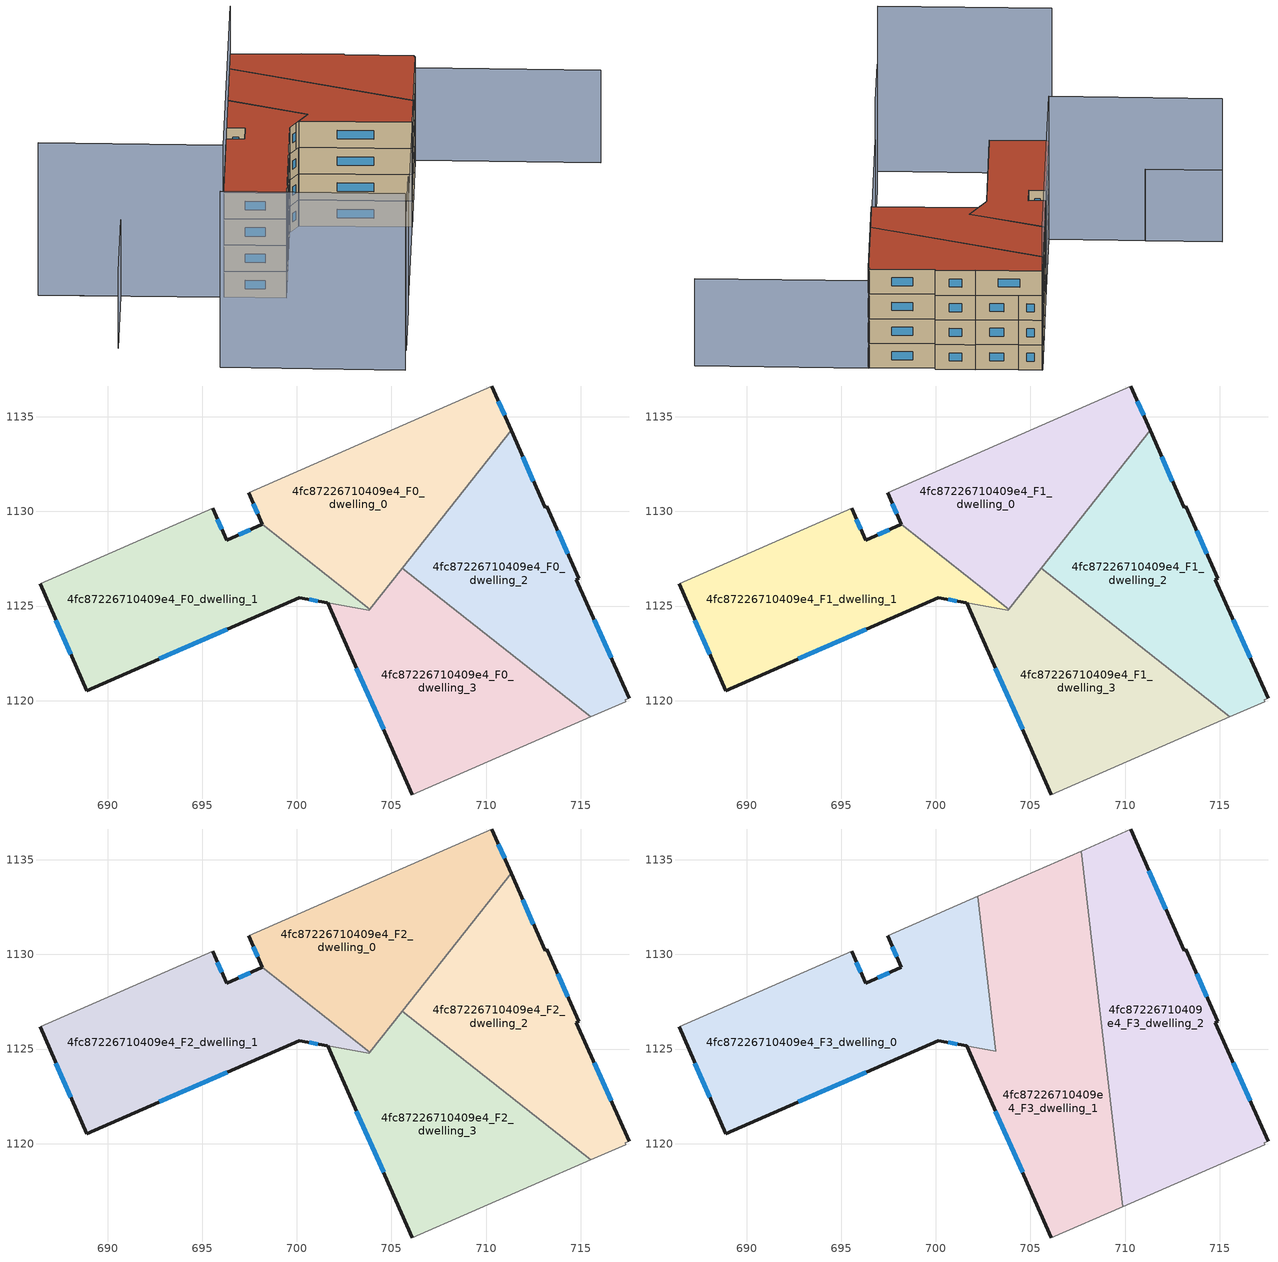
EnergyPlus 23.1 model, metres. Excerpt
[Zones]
4fc87226710409e4_F0_dwelling_0
 floor ground (EU_floor_Construction): 710.3,1136.6 711.32,1134.29 703.85,1124.83 698.18,1129.31 697.45,1130.99 z0
 wall outside (EU_wall_Construction): 697.45,1130.99 698.18,1129.31 / 711.32,1134.29 710.3,1136.6 z0:3
 wall adiabatic (EU_wall_Construction): 710.3,1136.6 697.45,1130.99 z0:3
 wall to 4fc87226710409e4_F0_dwelling_1 (EU_wall_Construction): 698.18,1129.31 703.85,1124.83 z0:3
 wall to 4fc87226710409e4_F0_dwelling_2 (EU_wall_Construction): 705.57,1127.01 711.32,1134.29 z0:3
 wall to 4fc87226710409e4_F0_dwelling_3 (EU_wall_Construction): 703.85,1124.83 705.57,1127.01 z0:3
 window (EU_Window_Construction): 697.7,1130.42 697.93,1129.88 / 710.97,1135.07 710.65,1135.81 z1.02:1.98
4fc87226710409e4_F0_dwelling_1
 floor ground (EU_floor_Construction): 703.85,1124.83 703.8,1124.77 700.14,1125.44 688.9,1120.53 686.43,1126.17 695.56,1130.15 696.29,1128.48 698.18,1129.31 z0
 wall outside (EU_wall_Construction): 686.43,1126.17 688.9,1120.53 700.14,1125.44 701.62,1125.17 / 698.18,1129.31 696.29,1128.48 695.56,1130.15 z0:3
 wall adiabatic (EU_wall_Construction): 695.56,1130.15 686.43,1126.17 z0:3
 wall to 4fc87226710409e4_F0_dwelling_3 (EU_wall_Construction): 701.62,1125.17 703.8,1124.77 703.85,1124.83 z0:3
 window (EU_Window_Construction): 700.64,1125.35 701.11,1125.26 / 692.72,1122.2 696.31,1123.77 / 687.27,1124.25 688.06,1122.45 / 696.04,1129.05 695.81,1129.58 / 697.54,1129.03 696.93,1128.76 z1.02:1.98
4fc87226710409e4_F0_dwelling_2
 floor ground (EU_floor_Construction): 713.21,1130.26 714.89,1126.46 714.76,1126.4 717.55,1120.13 717.35,1120.05 717.38,1119.94 715.53,1119.14 705.57,1127.01 711.32,1134.29 713.11,1130.2 z0
 wall outside (EU_wall_Construction): 717.55,1120.13 714.76,1126.4 714.89,1126.46 713.21,1130.26 713.11,1130.2 711.32,1134.29 z0:3
 wall adiabatic (EU_wall_Construction): 715.53,1119.14 717.38,1119.94 717.35,1120.05 717.55,1120.13 z0:3
 wall to 4fc87226710409e4_F0_dwelling_3 (EU_wall_Construction): 705.57,1127.01 715.53,1119.14 z0:3
 window (EU_Window_Construction): 716.6,1122.26 715.71,1124.26 / 712.5,1131.59 711.93,1132.9 / 714.32,1127.75 713.78,1128.97 z1.02:1.98
4fc87226710409e4_F0_dwelling_3
 floor ground (EU_floor_Construction): 715.53,1119.14 706.11,1115.04 701.62,1125.17 703.8,1124.77 705.57,1127.01 z0
 wall outside (EU_wall_Construction): 701.62,1125.17 706.11,1115.04 z0:3
 wall adiabatic (EU_wall_Construction): 706.11,1115.04 715.53,1119.14 z0:3
 window (EU_Window_Construction): 703.15,1121.72 704.58,1118.49 z1.02:1.98
4fc87226710409e4_F1_dwelling_0
 floor to 4fc87226710409e4_F0_dwelling_0 (EU_floor_Construction): 710.3,1136.6 711.32,1134.29 703.85,1124.83 703.84,1124.84 z3; 710.3,1136.6 703.84,1124.84 698.18,1129.31 697.45,1130.99 z3
 wall outside (EU_wall_Construction): 697.45,1130.99 698.18,1129.31 / 711.32,1134.29 710.3,1136.6 z3:6
 wall adiabatic (EU_wall_Construction): 710.3,1136.6 697.45,1130.99 z3:6
 wall to 4fc87226710409e4_F1_dwelling_1 (EU_wall_Construction): 698.18,1129.31 703.85,1124.83 z3:6
 wall to 4fc87226710409e4_F1_dwelling_2 (EU_wall_Construction): 705.57,1127.01 711.32,1134.29 z3:6
 wall to 4fc87226710409e4_F1_dwelling_3 (EU_wall_Construction): 703.85,1124.83 705.57,1127.01 z3:6
 window (EU_Window_Construction): 697.7,1130.42 697.93,1129.88 / 710.97,1135.07 710.65,1135.81 z4.02:4.98
4fc87226710409e4_F1_dwelling_1
 floor to 4fc87226710409e4_F0_dwelling_1 (EU_floor_Construction): 703.85,1124.83 703.8,1124.77 700.14,1125.44 688.9,1120.53 686.43,1126.17 695.56,1130.15 696.29,1128.48 698.18,1129.31 z3
 wall outside (EU_wall_Construction): 686.43,1126.17 688.9,1120.53 700.14,1125.44 701.62,1125.17 / 698.18,1129.31 696.29,1128.48 695.56,1130.15 z3:6
 wall adiabatic (EU_wall_Construction): 695.56,1130.15 686.43,1126.17 z3:6
 wall to 4fc87226710409e4_F1_dwelling_3 (EU_wall_Construction): 701.62,1125.17 703.8,1124.77 703.85,1124.83 z3:6
 window (EU_Window_Construction): 700.64,1125.35 701.11,1125.26 / 692.72,1122.2 696.31,1123.77 / 687.27,1124.25 688.06,1122.45 / 696.04,1129.05 695.81,1129.58 / 697.54,1129.03 696.93,1128.76 z4.02:4.98
4fc87226710409e4_F1_dwelling_2
 floor to 4fc87226710409e4_F0_dwelling_2 (EU_floor_Construction): 713.21,1130.26 714.89,1126.46 714.76,1126.4 717.55,1120.13 717.35,1120.05 717.38,1119.94 715.53,1119.14 705.57,1127.01 711.32,1134.29 713.11,1130.2 z3
 wall outside (EU_wall_Construction): 717.55,1120.13 714.76,1126.4 714.89,1126.46 713.21,1130.26 713.11,1130.2 711.32,1134.29 z3:6
 wall adiabatic (EU_wall_Construction): 715.53,1119.14 717.38,1119.94 717.35,1120.05 717.55,1120.13 z3:6
 wall to 4fc87226710409e4_F1_dwelling_3 (EU_wall_Construction): 705.57,1127.01 715.53,1119.14 z3:6
 window (EU_Window_Construction): 716.6,1122.26 715.71,1124.26 / 712.5,1131.59 711.93,1132.9 / 714.32,1127.75 713.78,1128.97 z4.02:4.98
4fc87226710409e4_F1_dwelling_3
 floor to 4fc87226710409e4_F0_dwelling_3 (EU_floor_Construction): 715.53,1119.14 706.11,1115.04 701.62,1125.17 703.8,1124.77 705.57,1127.01 z3
 wall outside (EU_wall_Construction): 701.62,1125.17 706.11,1115.04 z3:6
 wall adiabatic (EU_wall_Construction): 706.11,1115.04 715.53,1119.14 z3:6
 window (EU_Window_Construction): 703.15,1121.72 704.58,1118.49 z4.02:4.98
4fc87226710409e4_F2_dwelling_0
 floor to 4fc87226710409e4_F1_dwelling_0 (EU_floor_Construction): 710.3,1136.6 711.32,1134.29 703.85,1124.83 703.84,1124.84 z6; 710.3,1136.6 703.84,1124.84 698.18,1129.31 697.45,1130.99 z6
 wall outside (EU_wall_Construction): 697.45,1130.99 698.18,1129.31 / 711.32,1134.29 710.3,1136.6 z6:9
 wall adiabatic (EU_wall_Construction): 710.3,1136.6 697.45,1130.99 z6:9
 wall to 4fc87226710409e4_F2_dwelling_1 (EU_wall_Construction): 698.18,1129.31 703.85,1124.83 z6:9
 wall to 4fc87226710409e4_F2_dwelling_2 (EU_wall_Construction): 705.57,1127.01 711.32,1134.29 z6:9
 wall to 4fc87226710409e4_F2_dwelling_3 (EU_wall_Construction): 703.85,1124.83 705.57,1127.01 z6:9
 window (EU_Window_Construction): 697.7,1130.42 697.93,1129.88 / 710.97,1135.07 710.65,1135.81 z7.02:7.98
 ceiling adiabatic (EU_roof_Construction): 705.57,1127.01 708.27,1130.43 708.04,1132.48 704.53,1126.09 z9
4fc87226710409e4_F2_dwelling_1
 floor to 4fc87226710409e4_F1_dwelling_1 (EU_floor_Construction): 703.85,1124.83 703.8,1124.77 700.14,1125.44 688.9,1120.53 686.43,1126.17 695.56,1130.15 696.29,1128.48 698.18,1129.31 z6
 wall outside (EU_wall_Construction): 686.43,1126.17 688.9,1120.53 700.14,1125.44 701.62,1125.17 / 698.18,1129.31 696.29,1128.48 695.56,1130.15 z6:9
 wall adiabatic (EU_wall_Construction): 695.56,1130.15 686.43,1126.17 z6:9
 wall to 4fc87226710409e4_F2_dwelling_3 (EU_wall_Construction): 701.62,1125.17 703.8,1124.77 703.85,1124.83 z6:9
 window (EU_Window_Construction): 700.64,1125.35 701.11,1125.26 / 692.72,1122.2 696.31,1123.77 / 687.27,1124.25 688.06,1122.45 / 696.04,1129.05 695.81,1129.58 / 697.54,1129.03 696.93,1128.76 z7.02:7.98
 ceiling adiabatic (EU_roof_Construction): 703.45,1125.15 703.1,1125.42 703.16,1124.89 z9
4fc87226710409e4_F2_dwelling_2
 floor to 4fc87226710409e4_F1_dwelling_2 (EU_floor_Construction): 713.21,1130.26 714.89,1126.46 714.76,1126.4 717.55,1120.13 717.35,1120.05 717.38,1119.94 715.53,1119.14 705.57,1127.01 711.32,1134.29 713.11,1130.2 z6
 wall outside (EU_wall_Construction): 717.55,1120.13 714.76,1126.4 714.89,1126.46 713.21,1130.26 713.11,1130.2 711.32,1134.29 z6:9
 wall adiabatic (EU_wall_Construction): 715.53,1119.14 717.38,1119.94 717.35,1120.05 717.55,1120.13 z6:9
 wall to 4fc87226710409e4_F2_dwelling_3 (EU_wall_Construction): 705.57,1127.01 715.53,1119.14 z6:9
 window (EU_Window_Construction): 716.6,1122.26 715.71,1124.26 / 712.5,1131.59 711.93,1132.9 / 714.32,1127.75 713.78,1128.97 z7.02:7.98
4fc87226710409e4_F2_dwelling_3
 floor to 4fc87226710409e4_F1_dwelling_3 (EU_floor_Construction): 715.53,1119.14 706.11,1115.04 701.62,1125.17 703.8,1124.77 705.57,1127.01 z6
 wall outside (EU_wall_Construction): 701.62,1125.17 706.11,1115.04 z6:9
 wall adiabatic (EU_wall_Construction): 706.11,1115.04 715.53,1119.14 z6:9
 window (EU_Window_Construction): 703.15,1121.72 704.58,1118.49 z7.02:7.98
4fc87226710409e4_F3_dwelling_0
 floor to 4fc87226710409e4_F2_dwelling_0 (EU_floor_Construction): 702.22,1133.07 703.1,1125.42 698.18,1129.31 697.45,1130.99 z9
 floor to 4fc87226710409e4_F2_dwelling_1 (EU_floor_Construction): 703.1,1125.42 703.16,1124.89 700.14,1125.45 688.9,1120.53 686.43,1126.17 695.56,1130.15 696.29,1128.48 698.18,1129.31 z9
 floor adiabatic (EU_floor_Construction): 703.16,1124.89 700.13,1125.44 688.9,1120.53 700.14,1125.45 z9
 wall outside (EU_wall_Construction): 686.43,1126.17 688.9,1120.53 700.13,1125.44 / 697.45,1130.99 698.18,1129.31 696.29,1128.48 695.56,1130.15 z9:12
 wall adiabatic (EU_wall_Construction): 695.56,1130.15 686.43,1126.17 / 702.22,1133.07 697.45,1130.99 z9:12
 wall to 4fc87226710409e4_F3_dwelling_1 (EU_wall_Construction): 700.14,1125.44 703.16,1124.89 702.22,1133.07 z9:12
 window (EU_Window_Construction): 692.72,1122.2 696.31,1123.77 / 687.27,1124.25 688.06,1122.45 / 696.04,1129.05 695.81,1129.58 / 697.54,1129.03 696.93,1128.76 / 697.7,1130.42 697.93,1129.88 z10.02:10.98
 roof outside (EU_roof_Construction): 703.16,1124.89 702.22,1133.07 697.45,1130.99 698.18,1129.31 696.29,1128.48 695.56,1130.15 686.43,1126.17 688.9,1120.53 700.14,1125.45 z12
4fc87226710409e4_F3_dwelling_1
 floor to 4fc87226710409e4_F2_dwelling_0 (EU_floor_Construction): 707.69,1135.46 708,1132.82 703.36,1125.22 703.1,1125.42 702.22,1133.07 z9; 705.57,1127.01 703.85,1124.83 703.84,1124.84 704.53,1126.09 z9; 708,1132.82 708.04,1132.48 704.53,1126.09 703.45,1125.15 703.36,1125.22 z9; 704.53,1126.09 703.84,1124.84 703.45,1125.15 z9
 floor adiabatic (EU_floor_Construction): 703.36,1125.22 703.19,1124.93 703.16,1124.94 703.1,1125.42 z9; 703.45,1125.15 703.21,1124.93 703.19,1124.93 703.36,1125.22 z9; 708.04,1132.48 708.27,1130.43 705.57,1127.01 704.53,1126.09 z9
 floor to 4fc87226710409e4_F2_dwelling_3 (EU_floor_Construction): 708.98,1124.31 709.86,1116.67 706.11,1115.04 701.62,1125.17 703.8,1124.77 705.57,1127.01 z9
 floor to 4fc87226710409e4_F2_dwelling_2 (EU_floor_Construction): 708.27,1130.43 708.98,1124.31 705.57,1127.01 z9
 floor to 4fc87226710409e4_F2_dwelling_1 (EU_floor_Construction): 703.85,1124.83 703.8,1124.77 701.62,1125.17 701.67,1125.16 703.16,1124.89 703.21,1124.93 z9; 703.85,1124.83 703.21,1124.93 703.45,1125.15 z9
 wall outside (EU_wall_Construction): 700.14,1125.44 701.62,1125.17 706.11,1115.04 z9:12
 wall adiabatic (EU_wall_Construction): 707.69,1135.46 702.22,1133.07 / 706.11,1115.04 709.86,1116.67 z9:12
 wall to 4fc87226710409e4_F3_dwelling_2 (EU_wall_Construction): 709.86,1116.67 707.69,1135.46 z9:12
 window (EU_Window_Construction): 703.15,1121.72 704.58,1118.49 / 700.64,1125.35 701.12,1125.26 z10.02:10.98
 roof outside (EU_roof_Construction): 709.86,1116.67 707.69,1135.46 702.22,1133.07 703.16,1124.89 701.11,1125.26 701.62,1125.17 706.11,1115.04 z12
4fc87226710409e4_F3_dwelling_2
 floor to 4fc87226710409e4_F2_dwelling_0 (EU_floor_Construction): 710.3,1136.6 708.04,1132.48 707.69,1135.46 z9; 710.3,1136.6 711.32,1134.29 708.27,1130.43 708.04,1132.48 z9
 floor to 4fc87226710409e4_F2_dwelling_2 (EU_floor_Construction): 713.21,1130.26 714.89,1126.46 714.76,1126.4 717.55,1120.13 717.35,1120.05 715.53,1119.14 708.98,1124.31 708.27,1130.43 711.32,1134.29 713.11,1130.2 z9; 717.35,1120.05 717.38,1119.94 715.53,1119.14 z9
 floor to 4fc87226710409e4_F2_dwelling_3 (EU_floor_Construction): 715.53,1119.14 709.86,1116.67 708.98,1124.31 z9
 wall outside (EU_wall_Construction): 717.55,1120.13 714.76,1126.4 714.89,1126.46 713.21,1130.26 713.11,1130.2 710.3,1136.6 z9:12
 wall adiabatic (EU_wall_Construction): 709.86,1116.67 717.38,1119.94 717.35,1120.05 717.55,1120.13 / 710.3,1136.6 707.69,1135.46 z9:12
 window (EU_Window_Construction): 716.6,1122.26 715.71,1124.26 / 712.16,1132.38 711.26,1134.42 / 714.32,1127.75 713.78,1128.97 z10.02:10.98
 roof outside (EU_roof_Construction): 717.38,1119.94 717.35,1120.05 717.55,1120.13 714.76,1126.4 714.89,1126.46 713.21,1130.26 713.11,1130.2 710.3,1136.6 707.69,1135.46 709.86,1116.67 z12
shading: 684.98,1105.84 691.77,1108.79 z0:15.3; 691.76,1108.81 717.62,1120.06 / 717.62,1120.06 724.84,1103.49 z0:10.6; 674.38,1120.9 681.55,1104.33 z0:20.1; 679.2,1142.72 682.41,1135.35 / 682.41,1135.35 673.47,1131.45 z0:8.7; 710.35,1136.6 686.4,1126.17 / 686.4,1126.17 679.19,1142.72 z0:17.4
[Building]
EU S2 Campaign: North Axis=0; Terrain=City; Solar Distribution=FullExterior
[Site:Location]
Vienna: Latitude=48; Longitude=16.5; Time Zone=1; Elevation=183
[SizingPeriod:WeatherFileDays]
AnnualSizingPeriod: Begin Month=1; Begin Day of Month=1; End Month=12; End Day of Month=31; Day of Week for Start Day=Monday; Use Weather File Daylight Saving Period=No; Use Weather File Rain and Snow Indicators=No
[MATERIAL]
EU_InternalMass_Material: Roughness=MediumRough; Thickness=0.1; Conductivity=1; Density=1800; Specific Heat=900; Thermal Absorptance=0.9; Solar Absorptance=0.7; Visible Absorptance=0.7
[MATERIAL:NOMASS] Roughness=MediumRough; Thermal Absorptance=0.9; Solar Absorptance=0.7; Visible Absorptance=0.7
Name | Thermal Resistance
EU_wall_NoMass | 0.942466
EU_roof_NoMass | 0.551687
EU_floor_NoMass | 0.66527
[WINDOWMATERIAL:SIMPLEGLAZINGSYSTEM]
EU_Window_SimpleGlazing: UFactor=2.03367; Solar Heat Gain Coefficient=0.65; Visible Transmittance=0.65
[CONSTRUCTION]
EU_wall_Construction: EU_wall_NoMass
EU_roof_Construction: EU_roof_NoMass
EU_floor_Construction: EU_floor_NoMass
EU_Window_Construction: EU_Window_SimpleGlazing
EU_InternalMass_Construction: EU_InternalMass_Material
[ZONE] Type=1; Multiplier=1; Ceiling Height=autocalculate; Floor Area=autocalculate; Part of Total Floor Area=Yes
Name | Volume
4fc87226710409e4_F0_dwelling_0; 4fc87226710409e4_F1_dwelling_0; 4fc87226710409e4_F2_dwelling_0 | 222.146
4fc87226710409e4_F3_dwelling_0 | 297.228
4fc87226710409e4_F0_dwelling_1 | 232.3125
4fc87226710409e4_F1_dwelling_1; 4fc87226710409e4_F2_dwelling_1 | 232.31
4fc87226710409e4_F3_dwelling_1 | 316.81
4fc87226710409e4_F0_dwelling_2; 4fc87226710409e4_F1_dwelling_2; 4fc87226710409e4_F2_dwelling_2 | 230.245
4fc87226710409e4_F3_dwelling_2 | 306.929
4fc87226710409e4_F0_dwelling_3; 4fc87226710409e4_F1_dwelling_3; 4fc87226710409e4_F2_dwelling_3 | 236.323
[INTERNALMASS] Construction=EU_InternalMass_Construction
Name | Zone or ZoneList | Surface Area
4fc87226710409e4_F0_dwelling_0_EU_InternalMass | 4fc87226710409e4_F0_dwelling_0 | 74.0484
4fc87226710409e4_F0_dwelling_1_EU_InternalMass | 4fc87226710409e4_F0_dwelling_1 | 77.437
4fc87226710409e4_F0_dwelling_2_EU_InternalMass | 4fc87226710409e4_F0_dwelling_2 | 76.749
4fc87226710409e4_F0_dwelling_3_EU_InternalMass | 4fc87226710409e4_F0_dwelling_3 | 78.7731
4fc87226710409e4_F1_dwelling_0_EU_InternalMass | 4fc87226710409e4_F1_dwelling_0 | 74.0484
4fc87226710409e4_F1_dwelling_1_EU_InternalMass | 4fc87226710409e4_F1_dwelling_1 | 77.437
4fc87226710409e4_F1_dwelling_2_EU_InternalMass | 4fc87226710409e4_F1_dwelling_2 | 76.749
4fc87226710409e4_F1_dwelling_3_EU_InternalMass | 4fc87226710409e4_F1_dwelling_3 | 78.7731
4fc87226710409e4_F2_dwelling_0_EU_InternalMass | 4fc87226710409e4_F2_dwelling_0 | 74.0484
4fc87226710409e4_F2_dwelling_1_EU_InternalMass | 4fc87226710409e4_F2_dwelling_1 | 77.437
4fc87226710409e4_F2_dwelling_2_EU_InternalMass | 4fc87226710409e4_F2_dwelling_2 | 76.749
4fc87226710409e4_F2_dwelling_3_EU_InternalMass | 4fc87226710409e4_F2_dwelling_3 | 78.7731
4fc87226710409e4_F3_dwelling_0_EU_InternalMass | 4fc87226710409e4_F3_dwelling_0 | 99.0567
4fc87226710409e4_F3_dwelling_1_EU_InternalMass | 4fc87226710409e4_F3_dwelling_1 | 105.619
4fc87226710409e4_F3_dwelling_2_EU_InternalMass | 4fc87226710409e4_F3_dwelling_2 | 102.333
[OTHEREQUIPMENT] Fuel Type=Electricity; Design Level Calculation Method=Watts/Area; Power per Zone Floor Area=1; Fraction Latent=0; Fraction Radiant=0; Fraction Lost=0; Carbon Dioxide Generation Rate=0; EndUse Subcategory=EU_Step8_InternalGains
Name | Zone or ZoneList or Space or SpaceList | Schedule
EU_Step8_InternalGain_4fc87226710409e4_F0_dwelling_0_f000 | 4fc87226710409e4_F0_dwelling_0 | EU_Step8_GainSchedule_4fc87226710409e4_F0_dwelling_0_f000
EU_Step8_InternalGain_4fc87226710409e4_F0_dwelling_1_f000 | 4fc87226710409e4_F0_dwelling_1 | EU_Step8_GainSchedule_4fc87226710409e4_F0_dwelling_1_f000
EU_Step8_InternalGain_4fc87226710409e4_F0_dwelling_2_f000 | 4fc87226710409e4_F0_dwelling_2 | EU_Step8_GainSchedule_4fc87226710409e4_F0_dwelling_2_f000
EU_Step8_InternalGain_4fc87226710409e4_F0_dwelling_3_f000 | 4fc87226710409e4_F0_dwelling_3 | EU_Step8_GainSchedule_4fc87226710409e4_F0_dwelling_3_f000
EU_Step8_InternalGain_4fc87226710409e4_F1_dwelling_0_f000 | 4fc87226710409e4_F1_dwelling_0 | EU_Step8_GainSchedule_4fc87226710409e4_F1_dwelling_0_f000
EU_Step8_InternalGain_4fc87226710409e4_F1_dwelling_1_f000 | 4fc87226710409e4_F1_dwelling_1 | EU_Step8_GainSchedule_4fc87226710409e4_F1_dwelling_1_f000
EU_Step8_InternalGain_4fc87226710409e4_F1_dwelling_2_f000 | 4fc87226710409e4_F1_dwelling_2 | EU_Step8_GainSchedule_4fc87226710409e4_F1_dwelling_2_f000
EU_Step8_InternalGain_4fc87226710409e4_F1_dwelling_3_f000 | 4fc87226710409e4_F1_dwelling_3 | EU_Step8_GainSchedule_4fc87226710409e4_F1_dwelling_3_f000
EU_Step8_InternalGain_4fc87226710409e4_F2_dwelling_0_f000 | 4fc87226710409e4_F2_dwelling_0 | EU_Step8_GainSchedule_4fc87226710409e4_F2_dwelling_0_f000
EU_Step8_InternalGain_4fc87226710409e4_F2_dwelling_1_f000 | 4fc87226710409e4_F2_dwelling_1 | EU_Step8_GainSchedule_4fc87226710409e4_F2_dwelling_1_f000
EU_Step8_InternalGain_4fc87226710409e4_F2_dwelling_2_f000 | 4fc87226710409e4_F2_dwelling_2 | EU_Step8_GainSchedule_4fc87226710409e4_F2_dwelling_2_f000
EU_Step8_InternalGain_4fc87226710409e4_F2_dwelling_3_f000 | 4fc87226710409e4_F2_dwelling_3 | EU_Step8_GainSchedule_4fc87226710409e4_F2_dwelling_3_f000
EU_Step8_InternalGain_4fc87226710409e4_F3_dwelling_0_f000 | 4fc87226710409e4_F3_dwelling_0 | EU_Step8_GainSchedule_4fc87226710409e4_F3_dwelling_0_f000
EU_Step8_InternalGain_4fc87226710409e4_F3_dwelling_1_f000 | 4fc87226710409e4_F3_dwelling_1 | EU_Step8_GainSchedule_4fc87226710409e4_F3_dwelling_1_f000
EU_Step8_InternalGain_4fc87226710409e4_F3_dwelling_2_f000 | 4fc87226710409e4_F3_dwelling_2 | EU_Step8_GainSchedule_4fc87226710409e4_F3_dwelling_2_f000
[ZONEVENTILATION:DESIGNFLOWRATE] Schedule=EU_AlwaysOn; Design Flow Rate Calculation Method=AirChanges/Hour; Air Changes per Hour=0.530523; Ventilation Type=Natural; Fan Pressure Rise=0; Fan Total Efficiency=1; Constant Term Coefficient=1; Temperature Term Coefficient=0; Velocity Term Coefficient=0; Velocity Squared Term Coefficient=0; Minimum Indoor Temperature=-100; Maximum Indoor Temperature=100; Delta Temperature=-100; Minimum Outdoor Temperature=-100; Maximum Outdoor Temperature=100; Maximum Wind Speed=40
Name | Zone or ZoneList or Space or SpaceList
EU_ConstantAir_4fc87226710409e4_F0_dwelling_0 | 4fc87226710409e4_F0_dwelling_0
EU_ConstantAir_4fc87226710409e4_F0_dwelling_1 | 4fc87226710409e4_F0_dwelling_1
EU_ConstantAir_4fc87226710409e4_F0_dwelling_2 | 4fc87226710409e4_F0_dwelling_2
EU_ConstantAir_4fc87226710409e4_F0_dwelling_3 | 4fc87226710409e4_F0_dwelling_3
EU_ConstantAir_4fc87226710409e4_F1_dwelling_0 | 4fc87226710409e4_F1_dwelling_0
EU_ConstantAir_4fc87226710409e4_F1_dwelling_1 | 4fc87226710409e4_F1_dwelling_1
EU_ConstantAir_4fc87226710409e4_F1_dwelling_2 | 4fc87226710409e4_F1_dwelling_2
EU_ConstantAir_4fc87226710409e4_F1_dwelling_3 | 4fc87226710409e4_F1_dwelling_3
EU_ConstantAir_4fc87226710409e4_F2_dwelling_0 | 4fc87226710409e4_F2_dwelling_0
EU_ConstantAir_4fc87226710409e4_F2_dwelling_1 | 4fc87226710409e4_F2_dwelling_1
EU_ConstantAir_4fc87226710409e4_F2_dwelling_2 | 4fc87226710409e4_F2_dwelling_2
EU_ConstantAir_4fc87226710409e4_F2_dwelling_3 | 4fc87226710409e4_F2_dwelling_3
EU_ConstantAir_4fc87226710409e4_F3_dwelling_0 | 4fc87226710409e4_F3_dwelling_0
EU_ConstantAir_4fc87226710409e4_F3_dwelling_1 | 4fc87226710409e4_F3_dwelling_1
EU_ConstantAir_4fc87226710409e4_F3_dwelling_2 | 4fc87226710409e4_F3_dwelling_2
[HVACTEMPLATE:THERMOSTAT] Constant Heating Setpoint=20; Constant Cooling Setpoint=50
EU_HeatOnly_4fc87226710409e4_F0_dwelling_0; EU_HeatOnly_4fc87226710409e4_F0_dwelling_1; EU_HeatOnly_4fc87226710409e4_F0_dwelling_2; EU_HeatOnly_4fc87226710409e4_F0_dwelling_3; EU_HeatOnly_4fc87226710409e4_F1_dwelling_0; EU_HeatOnly_4fc87226710409e4_F1_dwelling_1; EU_HeatOnly_4fc87226710409e4_F1_dwelling_2; EU_HeatOnly_4fc87226710409e4_F1_dwelling_3; EU_HeatOnly_4fc87226710409e4_F2_dwelling_0; EU_HeatOnly_4fc87226710409e4_F2_dwelling_1; EU_HeatOnly_4fc87226710409e4_F2_dwelling_2; EU_HeatOnly_4fc87226710409e4_F2_dwelling_3; EU_HeatOnly_4fc87226710409e4_F3_dwelling_0; EU_HeatOnly_4fc87226710409e4_F3_dwelling_1; EU_HeatOnly_4fc87226710409e4_F3_dwelling_2
[HVACTEMPLATE:ZONE:IDEALLOADSAIRSYSTEM] System Availability Schedule=EU_AlwaysOn; Maximum Heating Supply Air Temperature=50; Minimum Cooling Supply Air Temperature=13; Maximum Heating Supply Air Humidity Ratio=0.0156; Minimum Cooling Supply Air Humidity Ratio=0.0077; Heating Limit=NoLimit; Cooling Limit=NoLimit; Heating Availability Schedule=EU_AlwaysOn; Cooling Availability Schedule=EU_CoolingOff; Dehumidification Control Type=ConstantSensibleHeatRatio; Cooling Sensible Heat Ratio=0.7; Dehumidification Setpoint=60; Humidification Control Type=None; Humidification Setpoint=30; Outdoor Air Method=None; Outdoor Air Flow Rate per Person=0.00944; Outdoor Air Flow Rate per Zone Floor Area=0; Outdoor Air Flow Rate per Zone=0; Demand Controlled Ventilation Type=None; Outdoor Air Economizer Type=NoEconomizer; Heat Recovery Type=None; Sensible Heat Recovery Effectiveness=0.7; Latent Heat Recovery Effectiveness=0.65
Name | Template Thermostat
4fc87226710409e4_F0_dwelling_0 | EU_HeatOnly_4fc87226710409e4_F0_dwelling_0
4fc87226710409e4_F0_dwelling_1 | EU_HeatOnly_4fc87226710409e4_F0_dwelling_1
4fc87226710409e4_F0_dwelling_2 | EU_HeatOnly_4fc87226710409e4_F0_dwelling_2
4fc87226710409e4_F0_dwelling_3 | EU_HeatOnly_4fc87226710409e4_F0_dwelling_3
4fc87226710409e4_F1_dwelling_0 | EU_HeatOnly_4fc87226710409e4_F1_dwelling_0
4fc87226710409e4_F1_dwelling_1 | EU_HeatOnly_4fc87226710409e4_F1_dwelling_1
4fc87226710409e4_F1_dwelling_2 | EU_HeatOnly_4fc87226710409e4_F1_dwelling_2
4fc87226710409e4_F1_dwelling_3 | EU_HeatOnly_4fc87226710409e4_F1_dwelling_3
4fc87226710409e4_F2_dwelling_0 | EU_HeatOnly_4fc87226710409e4_F2_dwelling_0
4fc87226710409e4_F2_dwelling_1 | EU_HeatOnly_4fc87226710409e4_F2_dwelling_1
4fc87226710409e4_F2_dwelling_2 | EU_HeatOnly_4fc87226710409e4_F2_dwelling_2
4fc87226710409e4_F2_dwelling_3 | EU_HeatOnly_4fc87226710409e4_F2_dwelling_3
4fc87226710409e4_F3_dwelling_0 | EU_HeatOnly_4fc87226710409e4_F3_dwelling_0
4fc87226710409e4_F3_dwelling_1 | EU_HeatOnly_4fc87226710409e4_F3_dwelling_1
4fc87226710409e4_F3_dwelling_2 | EU_HeatOnly_4fc87226710409e4_F3_dwelling_2
[SIZING:ZONE] Zone Cooling Design Supply Air Temperature Input Method=SupplyAirTemperature; Zone Cooling Design Supply Air Temperature=13; Zone Heating Design Supply Air Temperature Input Method=SupplyAirTemperature; Zone Heating Design Supply Air Temperature=50; Zone Cooling Design Supply Air Humidity Ratio=0.008; Zone Heating Design Supply Air Humidity Ratio=0.008; Cooling Design Air Flow Method=DesignDay; Cooling Design Air Flow Rate=0; Cooling Minimum Air Flow per Zone Floor Area=0.000762; Cooling Minimum Air Flow=0; Cooling Minimum Air Flow Fraction=0.2; Heating Design Air Flow Method=DesignDay; Heating Design Air Flow Rate=0; Heating Maximum Air Flow per Zone Floor Area=0.002032; Heating Maximum Air Flow=0.141576; Heating Maximum Air Flow Fraction=0.3; Account for Dedicated Outdoor Air System=No; Dedicated Outdoor Air System Control Strategy=NeutralSupplyAir; Dedicated Outdoor Air Low Setpoint Temperature for Design=autosize; Dedicated Outdoor Air High Setpoint Temperature for Design=autosize; Zone Load Sizing Method=Sensible Load Only No Latent Load; Zone Latent Cooling Design Supply Air Humidity Ratio Input Method=HumidityRatioDifference; Zone Cooling Design Supply Air Humidity Ratio Difference=0.005; Zone Latent Heating Design Supply Air Humidity Ratio Input Method=HumidityRatioDifference; Zone Humidification Design Supply Air Humidity Ratio Difference=0.005
4fc87226710409e4_F0_dwelling_0; 4fc87226710409e4_F0_dwelling_1; 4fc87226710409e4_F0_dwelling_2; 4fc87226710409e4_F0_dwelling_3; 4fc87226710409e4_F1_dwelling_0; 4fc87226710409e4_F1_dwelling_1; 4fc87226710409e4_F1_dwelling_2; 4fc87226710409e4_F1_dwelling_3; 4fc87226710409e4_F2_dwelling_0; 4fc87226710409e4_F2_dwelling_1; 4fc87226710409e4_F2_dwelling_2; 4fc87226710409e4_F2_dwelling_3; 4fc87226710409e4_F3_dwelling_0; 4fc87226710409e4_F3_dwelling_1; 4fc87226710409e4_F3_dwelling_2
[SCHEDULE:CONSTANT]
Name | Hourly Value
EU_AlwaysOn | 1
EU_CoolingOff | 0
[SCHEDULE:FILE] Column Number=1; Rows to Skip at Top=0; Number of Hours of Data=8760; Column Separator=Comma; Interpolate to Timestep=No; Minutes per Item=60; Adjust Schedule for Daylight Savings=Yes
Name | File
EU_Step8_GainSchedule_4fc87226710409e4_F0_dwelling_0_f000 | ../../schedules/4fc87226710409e4/4fc87226710409e4_F0_dwelling_0_f000_gain.csv
EU_Step8_GainSchedule_4fc87226710409e4_F0_dwelling_1_f000 | ../../schedules/4fc87226710409e4/4fc87226710409e4_F0_dwelling_1_f000_gain.csv
EU_Step8_GainSchedule_4fc87226710409e4_F0_dwelling_2_f000 | ../../schedules/4fc87226710409e4/4fc87226710409e4_F0_dwelling_2_f000_gain.csv
EU_Step8_GainSchedule_4fc87226710409e4_F0_dwelling_3_f000 | ../../schedules/4fc87226710409e4/4fc87226710409e4_F0_dwelling_3_f000_gain.csv
EU_Step8_GainSchedule_4fc87226710409e4_F1_dwelling_0_f000 | ../../schedules/4fc87226710409e4/4fc87226710409e4_F1_dwelling_0_f000_gain.csv
EU_Step8_GainSchedule_4fc87226710409e4_F1_dwelling_1_f000 | ../../schedules/4fc87226710409e4/4fc87226710409e4_F1_dwelling_1_f000_gain.csv
EU_Step8_GainSchedule_4fc87226710409e4_F1_dwelling_2_f000 | ../../schedules/4fc87226710409e4/4fc87226710409e4_F1_dwelling_2_f000_gain.csv
EU_Step8_GainSchedule_4fc87226710409e4_F1_dwelling_3_f000 | ../../schedules/4fc87226710409e4/4fc87226710409e4_F1_dwelling_3_f000_gain.csv
EU_Step8_GainSchedule_4fc87226710409e4_F2_dwelling_0_f000 | ../../schedules/4fc87226710409e4/4fc87226710409e4_F2_dwelling_0_f000_gain.csv
EU_Step8_GainSchedule_4fc87226710409e4_F2_dwelling_1_f000 | ../../schedules/4fc87226710409e4/4fc87226710409e4_F2_dwelling_1_f000_gain.csv
EU_Step8_GainSchedule_4fc87226710409e4_F2_dwelling_2_f000 | ../../schedules/4fc87226710409e4/4fc87226710409e4_F2_dwelling_2_f000_gain.csv
EU_Step8_GainSchedule_4fc87226710409e4_F2_dwelling_3_f000 | ../../schedules/4fc87226710409e4/4fc87226710409e4_F2_dwelling_3_f000_gain.csv
EU_Step8_GainSchedule_4fc87226710409e4_F3_dwelling_0_f000 | ../../schedules/4fc87226710409e4/4fc87226710409e4_F3_dwelling_0_f000_gain.csv
EU_Step8_GainSchedule_4fc87226710409e4_F3_dwelling_1_f000 | ../../schedules/4fc87226710409e4/4fc87226710409e4_F3_dwelling_1_f000_gain.csv
EU_Step8_GainSchedule_4fc87226710409e4_F3_dwelling_2_f000 | ../../schedules/4fc87226710409e4/4fc87226710409e4_F3_dwelling_2_f000_gain.csv
